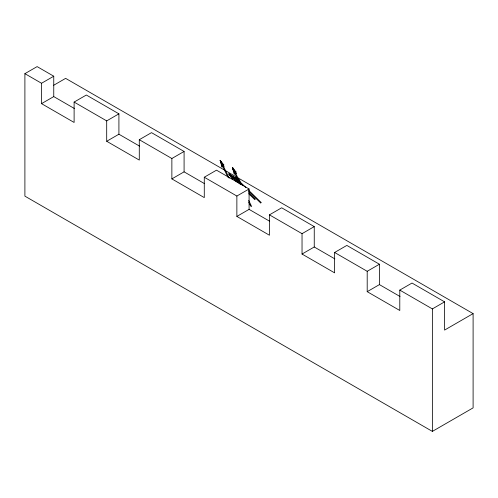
<?xml version="1.0" encoding="UTF-8"?>
<svg xmlns="http://www.w3.org/2000/svg" width="498" height="498" viewBox="0 0 498 498"><rect width="100%" height="100%" fill="white"/><g stroke="black" fill="none" stroke-linecap="round" stroke-linejoin="round"><path stroke-width="0.75" d="M235.467 172.949L234.795 173.167M233.462 177.736L233.543 177.599A3.063 2.471 -45.7 0 0 233.848 176.703L228.987 173.92L232.217 179.05A3.063 2.471 -45.7 0 0 232.977 178.415L233.207 178.34A3.063 2.471 -45.7 0 0 234.054 178.465A3.063 2.471 -45.7 0 0 233.568 177.817L228.987 173.92L230.344 175.458M222.444 166.071L222.357 166.189A3.063 2.322 -25.7 0 0 221.971 166.979L220.197 160.344L223.839 164.963A3.063 2.322 -25.7 0 1 223.453 165.753L223.465 165.946A3.063 2.322 -25.7 0 1 223.926 166.556A3.063 2.322 -25.7 0 1 223.048 166.394L220.197 160.344L223.926 166.556M236.139 173.609A3.063 2.322 -25.7 0 0 235.685 173.005L235.672 172.806A3.063 2.322 -25.7 0 0 236.058 172.015L232.417 167.396L234.191 174.032A3.063 2.322 -25.7 0 0 235.025 173.503L235.268 173.453A3.063 2.322 -25.7 0 0 236.139 173.609L232.417 167.396L233.867 171.717M236.282 178.888L234.925 177.35L239.507 181.247A3.063 2.471 -45.7 0 1 239.992 181.895A3.063 2.471 -45.7 0 1 239.146 181.77L238.916 181.845A3.063 2.471 -45.7 0 1 238.156 182.48L234.925 177.35L239.793 180.133A3.063 2.471 -45.7 0 1 239.482 181.029L241.088 184.59M222.923 166.344L222.805 166.45A3.063 2.322 -25.7 0 1 221.971 166.979M53.697 85.258L65.63 78.367L473.1 313.616L473.1 407.874L432.37 431.393L24.9 196.144L24.9 73.66L37.12 66.608L53.753 76.213L53.753 96.593L74.364 108.496M24.9 73.66L41.533 83.266L53.753 76.213M41.533 83.266L41.533 103.646L53.753 96.593M41.533 103.646L74.115 122.458L74.115 102.078L86.335 95.025L118.916 113.837L118.916 134.217L139.533 146.119M74.115 102.078L106.697 120.889L118.916 113.837M106.697 120.889L106.697 141.27L118.916 134.217M106.697 141.27L139.284 160.082L139.284 139.701L151.504 132.649L184.086 151.46L184.086 171.841L204.591 183.681M139.284 139.701L171.866 158.513L184.086 151.46M171.866 158.513L171.866 178.894L184.086 171.841M171.866 178.894L204.28 197.606L204.28 177.226L216.499 170.173L249.087 188.985L249.087 209.365L269.698 221.268M204.28 177.226L236.867 196.038L249.087 188.985M236.867 196.038L236.867 216.418L249.087 209.365M236.867 216.418L269.449 235.23L269.449 214.856L281.669 207.797L314.25 226.609L314.25 246.989L334.868 258.892M269.449 214.856L302.037 233.668L314.25 226.609M302.037 233.668L302.037 254.048L314.25 246.989M302.037 254.048L334.619 272.86L334.619 252.48L346.838 245.421L379.42 264.233L379.42 284.613L400.037 296.515M334.619 252.48L367.2 271.292L379.42 264.233M367.2 271.292L367.2 291.672L379.42 284.613M367.2 291.672L399.788 310.484L399.788 290.104L412.008 283.045L444.59 301.856L444.59 330.081L473.1 313.616M399.788 290.104L432.37 308.916L444.59 301.856M232.827 178.172L233.294 177.63L239.37 183.563M236.637 178.869L234.925 177.35L236.438 179.031M230.126 174.935L228.987 173.92L230.499 175.607M239.992 181.895L234.925 177.35L239.021 181.72M234.054 178.465L228.987 173.92L233.083 178.29M239.239 181.06L245.863 187.534M248.62 190.23L261.313 202.642M242.576 185.324L238.71 181.552L239.277 181.123M248.645 191.263L260.784 203.128M248.751 192.738L255.374 199.212M232.771 178.122L236.631 181.901M248.776 193.766L254.845 199.698M235.585 172.924L232.417 167.396L234.664 173.123M223.365 165.871L220.197 160.344L221.884 165.38M233.425 169.37L232.417 167.396L235.143 173.397M221.205 162.311L220.197 160.344L222.164 165.355M235.784 173.565L238.766 179.766M248.714 200.433L251.695 206.633M235.124 173.858L237.776 179.367M238.772 181.434L240.098 184.192M248.714 202.101L250.706 206.234M229.198 178.222L223.235 165.822L222.575 166.114L227.879 177.139M432.37 308.916L432.37 431.393M238.156 182.48A3.063 2.471 -45.7 0 1 238.467 181.583M239.202 180.593A3.063 2.471 -45.7 0 1 239.793 180.133M234.303 172.762A3.063 2.322 -25.7 0 1 234.197 172.607M234.191 174.032A3.063 2.322 -25.7 0 1 234.346 173.628M235.834 172.127A3.063 2.322 -25.7 0 1 236.058 172.015M223.403 165.199A3.063 2.322 -25.7 0 1 223.839 164.963M232.217 179.05A3.063 2.471 -45.7 0 1 232.336 178.595M233.263 177.164A3.063 2.471 -45.7 0 1 233.848 176.703"/></g></svg>
